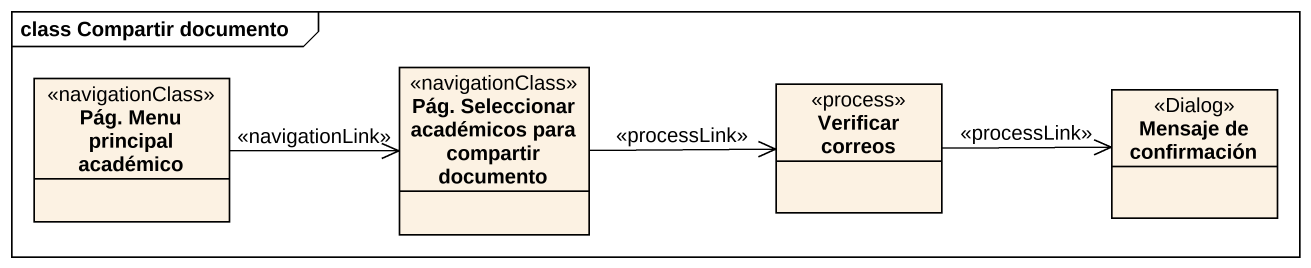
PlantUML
@startuml
mainframe class Compartir documento
hide circle
hide empty members
class "Pág. Seleccionar académicos para compartir documento" as Pág_Seleccionar_académicos <<navigationClass>>
class "Pág. Menu principal académico" as Pág_Menu_principal_académico <<navigationClass>>
class "Verificar correos" as Verificar_correos <<process>>
class "Mensaje de confirmación" as Mensaje_de_confirmación <<Dialog>>
Pág_Seleccionar_académicos -right-> Verificar_correos : <<processLink>>
Pág_Menu_principal_académico -right-> Pág_Seleccionar_académicos : <<navigationLink>>
Verificar_correos -right-> Mensaje_de_confirmación : <<processLink>>
@enduml
